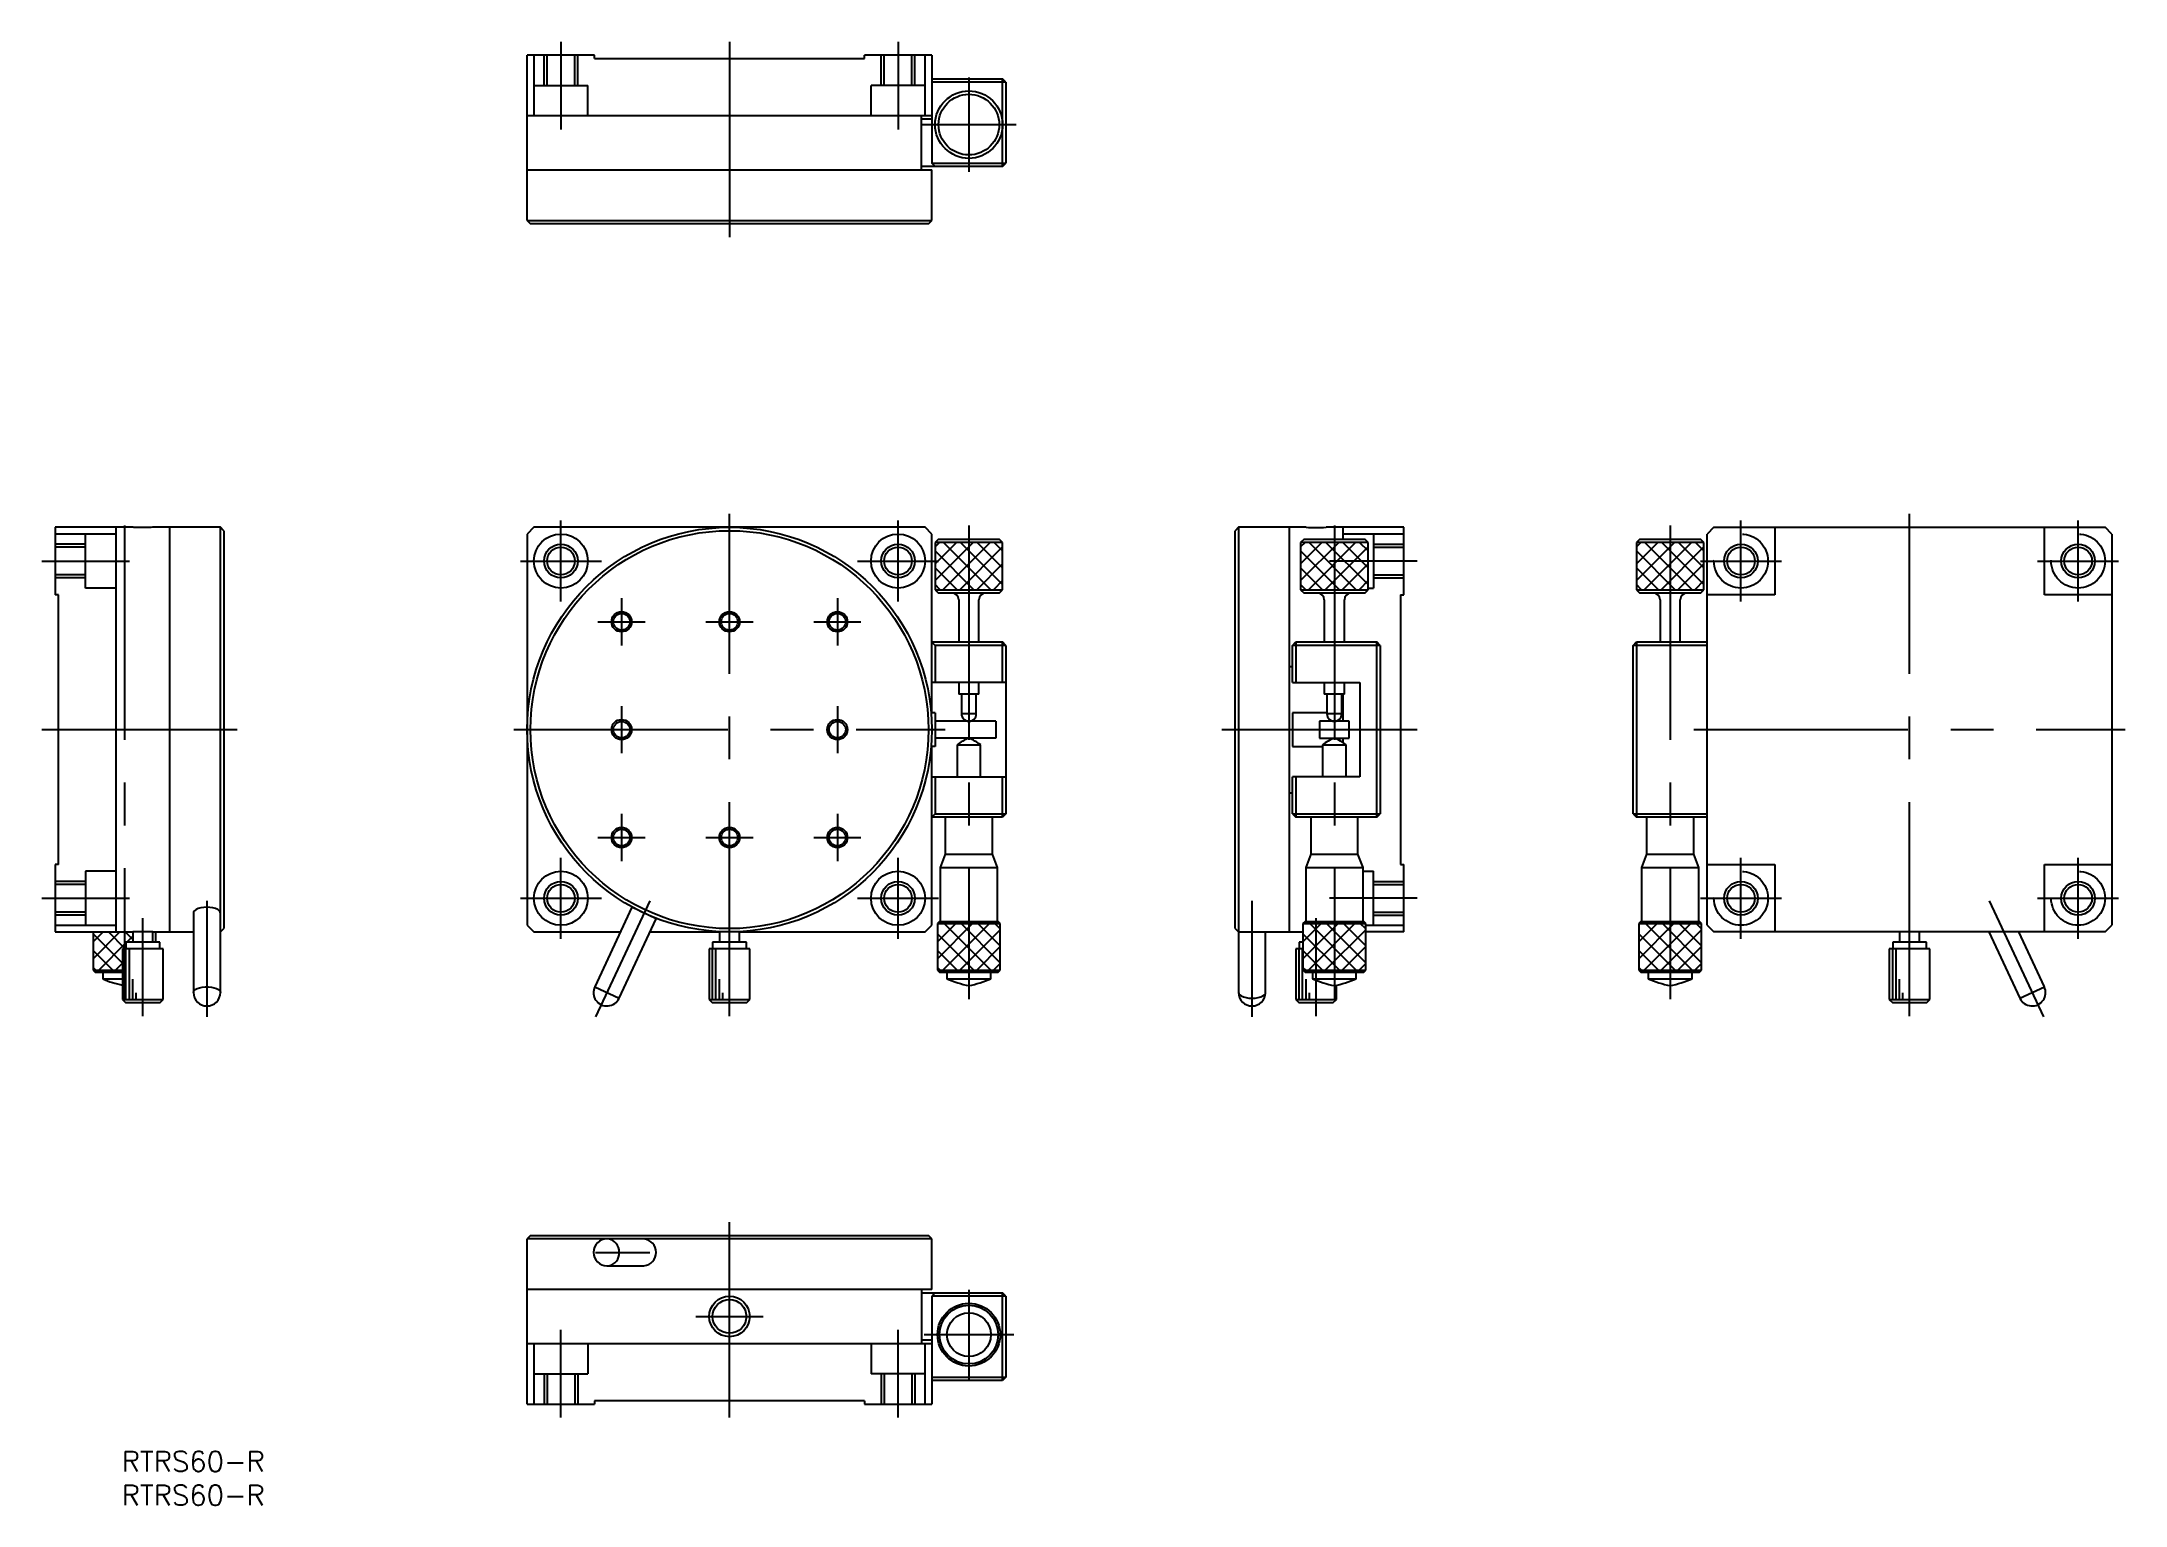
# Model space of a CAD drawing. Extents: x -102 to 207, y -115 to 102.
import ezdxf

# ---------------------------------------------------------------- set-up
doc = ezdxf.new("R2010")
doc.units = 0
doc.linetypes.add('CENTER', pattern=[50.8, 31.75, -6.35, 6.35, -6.35])
doc.linetypes.add('DASHED', pattern=[19.05, 12.7, -6.35])
doc.layers.get('0').update_dxf_attribs({"linetype": 'CONTINUOUS'})
doc.layers.add('CENTER', color=1, linetype='CENTER')
doc.styles.get("Standard").update_dxf_attribs({"font": 'txt.shx', "height": 3, "bigfont": 'bigfont.shx'})

msp = doc.modelspace()

# ---------------------------------------------------------------- linework, layer by layer
at = {"color": 7, "linetype": 'CONTINUOUS'}
for p, q in [((-30, 75.5), (-30, 100)), ((-20, 100), (-30, 100)), ((-29, 100), (-29, 91)), ((-20, 99.5), (-20, 100)), ((-20, 99.5), (20, 99.5)), ((30, 100), (20, 100)), ((20, 99.5), (20, 100)), ((29, 91), (29, 100)), ((30, 100), (30, 84)), ((30, 96.5), (40.5, 96.5)), ((41, 96), (30, 96)), ((40.5, 83.5), (40.5, 96.5)), ((41, 96), (40.5, 96.5)), ((41, 96), (41, 84)), ((30, 91), (-30, 91)), ((28.5, 83), (28.5, 91)), ((30, 90.5), (28.5, 90.5)), ((40.5, 83.5), (28.5, 83.5)), ((30.5, 83.5), (30, 84)), ((30, 84), (41, 84)), ((40.5, 83.5), (41, 84)), ((-30, 83), (30, 83)), ((30, 75.5), (30, 83)), ((-30, 75.5), (30, 75.5)), ((-30, 75.5), (-29.5, 75)), ((29.5, 75), (-29.5, 75)), ((29.5, 75), (30, 75.5)), ((-100, 30), (-100, 20)), ((-88.48, 30), (-100, 30)), ((-91, 29), (-100, 29)), ((-91, 30), (-91, -30)), ((-75.5, 30), (-85.5, 30)), ((-83, -30), (-83, 30)), ((-75.5, -38.97), (-75.5, 30)), ((-75, 29.5), (-75.5, 30)), ((-75, 29.5), (-75, -29.5)), ((-29, 30), (-30, 29)), ((-30, 29), (-30, -29)), ((29, 30), (-29, 30)), ((30, 29), (29, 30)), ((30, 2.5), (30, 29)), ((31, 28.25), (30.5, 27.75)), ((31, 28.25), (40, 28.25)), ((40.5, 27.75), (40, 28.25)), ((75.5, 30), (75, 29.5)), ((75, -29.5), (75, 29.5)), ((75.5, 30), (75.5, -38.97)), ((85.5, 30), (75.5, 30)), ((83, 30), (83, -30)), ((85.2, 28.25), (84.7, 27.75)), ((85.2, 28.25), (94.2, 28.25)), ((100, 30), (88.48, 30)), ((91, 28.25), (91, 30)), ((100, 29), (91, 29)), ((94.7, 27.75), (94.2, 28.25)), ((100, 20), (100, 30)), ((135, 28.25), (134.5, 27.75)), ((135, 28.25), (144, 28.25)), ((144.5, 27.75), (144, 28.25)), ((146, 30), (145, 29)), ((145, -29), (145, 29)), ((146, 30), (204, 30)), ((155, 30), (155, 20)), ((195, 20), (195, 30)), ((205, 29), (204, 30)), ((205, 29), (205, -29)), ((31.16, 27.75), (30.5, 27.09)), ((33.66, 27.75), (30.5, 24.59)), ((36.16, 27.75), (30.5, 22.09)), ((40.5, 27.75), (30.5, 27.75)), ((30.5, 27.75), (30.5, 20.75)), ((36.25, 20.75), (30.5, 26.5)), ((38.66, 27.75), (31.66, 20.75)), ((38.75, 20.75), (31.75, 27.75)), ((40.5, 27.09), (34.16, 20.75)), ((40.5, 21.5), (34.25, 27.75)), ((40.5, 24), (36.75, 27.75)), ((40.5, 26.5), (39.25, 27.75)), ((40.5, 20.75), (40.5, 27.75)), ((85.36, 27.75), (84.7, 27.09)), ((87.86, 27.75), (84.7, 24.59)), ((90.36, 27.75), (84.7, 22.09)), ((94.7, 27.75), (84.7, 27.75)), ((84.7, 27.75), (84.7, 20.75)), ((90.45, 20.75), (84.7, 26.5)), ((92.86, 27.75), (85.86, 20.75)), ((92.95, 20.75), (85.95, 27.75)), ((94.7, 27.09), (88.36, 20.75)), ((94.7, 21.5), (88.45, 27.75)), ((94.7, 24), (90.95, 27.75)), ((94.7, 26.5), (93.45, 27.75)), ((94.7, 20.75), (94.7, 27.75)), ((135.16, 27.75), (134.5, 27.09)), ((137.66, 27.75), (134.5, 24.59)), ((140.16, 27.75), (134.5, 22.09)), ((144.5, 27.75), (134.5, 27.75)), ((134.5, 27.75), (134.5, 20.75)), ((140.25, 20.75), (134.5, 26.5)), ((142.66, 27.75), (135.66, 20.75)), ((142.75, 20.75), (135.75, 27.75)), ((144.5, 27.09), (138.16, 20.75)), ((144.5, 21.5), (138.25, 27.75)), ((144.5, 24), (140.75, 27.75)), ((144.5, 26.5), (143.25, 27.75)), ((144.5, 20.75), (144.5, 27.75)), ((33.75, 20.75), (30.5, 24)), ((40.5, 24.59), (36.66, 20.75)), ((40.5, 22.09), (39.16, 20.75)), ((87.95, 20.75), (84.7, 24)), ((94.7, 24.59), (90.86, 20.75)), ((94.7, 22.09), (93.36, 20.75)), ((137.75, 20.75), (134.5, 24)), ((144.5, 24.59), (140.66, 20.75)), ((144.5, 22.09), (143.16, 20.75)), ((-99.5, 20), (-100, 20)), ((-99.5, -20), (-99.5, 20)), ((31.25, 20.75), (30.5, 21.5)), ((30.5, 20.75), (40.5, 20.75)), ((30.5, 20.75), (31, 20.25)), ((40, 20.25), (31, 20.25)), ((34, 19.25), (34, 13)), ((37, 13), (37, 19.25)), ((40, 20.25), (40.5, 20.75)), ((85.45, 20.75), (84.7, 21.5)), ((84.7, 20.75), (94.7, 20.75)), ((84.7, 20.75), (85.2, 20.25)), ((94.2, 20.25), (85.2, 20.25)), ((88.2, 19.25), (88.2, 13)), ((91.2, 13), (91.2, 19.25)), ((94.2, 20.25), (94.7, 20.75)), ((99.5, 20), (100, 20)), ((99.5, 20), (99.5, -20)), ((135.25, 20.75), (134.5, 21.5)), ((134.5, 20.75), (144.5, 20.75)), ((134.5, 20.75), (135, 20.25)), ((144, 20.25), (135, 20.25)), ((138, 19.25), (138, 13)), ((141, 13), (141, 19.25)), ((144, 20.25), (144.5, 20.75)), ((155, 20), (145, 20)), ((205, 20), (195, 20)), ((30, 13), (40.5, 13)), ((30.5, 12.5), (30, 13)), ((41, 12.5), (30.5, 12.5)), ((30.5, 12.5), (30.5, 7)), ((41, 12.5), (40.5, 13)), ((40.5, 7), (40.5, 13)), ((41, 12.5), (41, -12.5)), ((83.5, 12.5), (84, 13)), ((83.5, 7), (83.5, 12.5)), ((96.5, 12.5), (83.5, 12.5)), ((84, 13), (96, 13)), ((84, 13), (84, 7)), ((96.5, 12.5), (96, 13)), ((96, -13), (96, 13)), ((96.5, 12.5), (96.5, -12.5)), ((134, 12.5), (134.5, 13)), ((145, 12.5), (134, 12.5)), ((134, -12.5), (134, 12.5)), ((134.5, 13), (145, 13)), ((134.5, 13), (134.5, -13)), ((83, 9.37), (83.5, 9.37)), ((41, 7), (30, 7)), ((34, 7), (34, 5.25)), ((37, 5.25), (37, 7)), ((83.5, 7), (93.5, 7)), ((88.2, 7), (88.2, 5.25)), ((91.2, 5.25), (91.2, 7)), ((93.5, 7), (93.5, -7)), ((37, 5.25), (34, 5.25)), ((34.4, 5.25), (34.4, 2.35)), ((36.6, 2.35), (36.6, 5.25)), ((91.2, 5.25), (88.2, 5.25)), ((88.6, 5.25), (88.6, 2.35)), ((90.8, 2.35), (90.8, 5.25)), ((91, 1.25), (91, 5.25)), ((30.5, 2.5), (29.9, 2.5)), ((30.5, 2.5), (30.5, -2.5)), ((39.5, 1.25), (30.5, 1.25)), ((36.6, 2.35), (34.4, 2.35)), ((39.5, 1.25), (39.5, -1.25)), ((88.6, 2.5), (83.5, 2.5)), ((83.5, 2.5), (83.5, -2.5)), ((91.9, 1.25), (87.5, 1.25)), ((87.5, 1.25), (87.5, -1.25)), ((90.8, 2.35), (88.6, 2.35)), ((90.5, 1.25), (90.5, 1.6)), ((91.9, -1.25), (91.9, 1.25)), ((30.5, -2.5), (29.9, -2.5)), ((30, -29), (30, -2.5)), ((39.5, -1.25), (30.5, -1.25)), ((33.75, -2.25), (37.25, -2.25)), ((33.75, -2.25), (33.75, -7)), ((37.25, -7), (37.25, -2.25)), ((83.5, -2.5), (87.95, -2.5)), ((87.5, -1.25), (91.9, -1.25)), ((87.95, -2.25), (91.45, -2.25)), ((87.95, -2.25), (87.95, -7)), ((90.5, -1.63), (90.5, -1.25)), ((91, -1.93), (91, -1.25)), ((91.45, -7), (91.45, -2.25)), ((30, -7), (41, -7)), ((30.5, -7), (30.5, -12.5)), ((40.5, -13), (40.5, -7)), ((83.5, -12.5), (83.5, -7)), ((93.5, -7), (83.5, -7)), ((84, -7), (84, -13)), ((83, -9.37), (83.5, -9.37)), ((30.5, -12.5), (30, -13)), ((40.5, -13), (30, -13)), ((30.5, -12.5), (41, -12.5)), ((32, -13), (32, -18.45)), ((39, -18.45), (39, -13)), ((41, -12.5), (40.5, -13)), ((83.5, -12.5), (84, -13)), ((83.5, -12.5), (96.5, -12.5)), ((96, -13), (84, -13)), ((86.2, -13), (86.2, -18.45)), ((93.2, -18.45), (93.2, -13)), ((96, -13), (96.5, -12.5)), ((134, -12.5), (134.5, -13)), ((134, -12.5), (145, -12.5)), ((145, -13), (134.5, -13)), ((136, -13), (136, -18.45)), ((143, -18.45), (143, -13)), ((32, -18.45), (31.25, -20.45)), ((32, -18.45), (39, -18.45)), ((39.75, -20.45), (39, -18.45)), ((86.2, -18.45), (85.45, -20.45)), ((86.2, -18.45), (93.2, -18.45)), ((93.95, -20.45), (93.2, -18.45)), ((136, -18.45), (135.25, -20.45)), ((136, -18.45), (143, -18.45)), ((143.75, -20.45), (143, -18.45)), ((-100, -20), (-100, -30)), ((-99.5, -20), (-100, -20)), ((31.25, -20.45), (39.75, -20.45)), ((31.25, -20.45), (31.25, -28.45)), ((39.75, -28.45), (39.75, -20.45)), ((85.45, -20.45), (93.95, -20.45)), ((85.45, -20.45), (85.45, -28.45)), ((93.95, -28.45), (93.95, -20.45)), ((99.5, -20), (100, -20)), ((100, -30), (100, -20)), ((135.25, -20.45), (143.75, -20.45)), ((135.25, -20.45), (135.25, -28.45)), ((143.75, -28.45), (143.75, -20.45)), ((145, -20), (155, -20)), ((155, -20), (155, -30)), ((195, -20), (205, -20)), ((195, -30), (195, -20)), ((-79.5, -27.19), (-79.5, -38.97)), ((-14.49, -26.34), (-19.99, -38.13)), ((-10.87, -28.03), (-14.49, -26.34)), ((-100, -29), (-91, -29)), ((-100, -30), (-88.5, -30)), ((-92.89, -30), (-94.35, -31.46)), ((-90.39, -30), (-94.35, -33.96)), ((-94.35, -30), (-94.35, -35.65)), ((-90, -34.6), (-94.35, -30.25)), ((-89.6, -32.5), (-92.1, -30)), ((-88.5, -31.1), (-89.6, -30)), ((-88.5, -30.61), (-89.39, -31.5)), ((-88.5, -30), (-88.5, -31.5)), ((-85.39, -30), (-85.5, -30.11)), ((-85.5, -30), (-79.5, -30)), ((-85.5, -31.5), (-85.5, -30)), ((-85.05, -31.5), (-85.05, -30)), ((-75.5, -30), (-75, -29.5)), ((-30, -29), (-29, -30)), ((-29, -30), (-16.2, -30)), ((-16.36, -39.82), (-10.87, -28.03)), ((-11.78, -30), (-1.5, -30)), ((-1.5, -29.96), (-1.5, -31.5)), ((1.5, -31.5), (1.5, -29.96)), ((1.5, -30), (29, -30)), ((29, -30), (30, -29)), ((31.15, -28.45), (30.85, -28.75)), ((33.56, -28.75), (30.85, -31.46)), ((36.06, -28.75), (30.85, -33.96)), ((30.85, -28.75), (40.15, -28.75)), ((30.85, -28.75), (30.85, -35.65)), ((36.25, -35.65), (30.85, -30.25)), ((31.15, -28.45), (39.85, -28.45)), ((38.56, -28.75), (31.66, -35.65)), ((38.75, -35.65), (31.85, -28.75)), ((40.15, -29.66), (34.16, -35.65)), ((40.15, -34.55), (34.35, -28.75)), ((40.15, -32.05), (36.85, -28.75)), ((40.15, -29.55), (39.35, -28.75)), ((40.15, -28.75), (39.85, -28.45)), ((40.15, -35.65), (40.15, -28.75)), ((75, -29.5), (75.5, -30)), ((75.5, -30), (85.05, -30)), ((79.5, -38.97), (79.5, -30)), ((85.35, -28.45), (85.05, -28.75)), ((87.76, -28.75), (85.05, -31.46)), ((90.26, -28.75), (85.05, -33.96)), ((85.05, -28.75), (94.35, -28.75)), ((85.05, -28.75), (85.05, -35.65)), ((90.45, -35.65), (85.05, -30.25)), ((85.35, -28.45), (94.05, -28.45)), ((92.76, -28.75), (85.86, -35.65)), ((92.95, -35.65), (86.05, -28.75)), ((94.35, -29.66), (88.36, -35.65)), ((94.35, -34.55), (88.55, -28.75)), ((94.35, -32.05), (91.05, -28.75)), ((94.35, -29.55), (93.55, -28.75)), ((94.35, -28.75), (94.05, -28.45)), ((94.35, -35.65), (94.35, -28.75)), ((94.35, -29), (100, -29)), ((100, -30), (94.35, -30)), ((135.15, -28.45), (134.85, -28.75)), ((137.56, -28.75), (134.85, -31.46)), ((140.06, -28.75), (134.85, -33.96)), ((134.85, -28.75), (144.15, -28.75)), ((134.85, -28.75), (134.85, -35.65)), ((140.25, -35.65), (134.85, -30.25)), ((135.15, -28.45), (143.85, -28.45)), ((142.56, -28.75), (135.66, -35.65)), ((142.75, -35.65), (135.85, -28.75)), ((144.15, -29.66), (138.16, -35.65)), ((144.15, -34.55), (138.35, -28.75)), ((144.15, -32.05), (140.85, -28.75)), ((144.15, -29.55), (143.35, -28.75)), ((144.15, -28.75), (143.85, -28.45)), ((144.15, -35.65), (144.15, -28.75)), ((145, -29), (146, -30)), ((204, -30), (146, -30)), ((173.5, -30), (173.5, -31.5)), ((176.5, -31.5), (176.5, -30)), ((186.78, -30), (191.36, -39.82)), ((194.99, -38.13), (191.2, -30)), ((204, -30), (205, -29)), ((-91.45, -35.65), (-94.35, -32.75)), ((-89.5, -31.61), (-93.54, -35.65)), ((-84, -32.5), (-90, -32.5)), ((-90, -32.5), (-90, -40)), ((-84.5, -31.5), (-89.5, -31.5)), ((-89.5, -31.5), (-89.5, -32.5)), ((-89.5, -40), (-89.5, -32.5)), ((-89, -40), (-89, -32.5)), ((-84.5, -32.5), (-84.5, -31.5)), ((-84, -40), (-84, -32.5)), ((3, -32.5), (-3, -32.5)), ((-3, -32.5), (-3, -40)), ((2.5, -31.5), (-2.5, -31.5)), ((-2.5, -31.5), (-2.5, -32.5)), ((-2.5, -40), (-2.5, -32.5)), ((-2, -40), (-2, -32.5)), ((2.5, -32.5), (2.5, -31.5)), ((3, -40), (3, -32.5)), ((33.75, -35.65), (30.85, -32.75)), ((40.15, -32.16), (36.66, -35.65)), ((85.05, -32.5), (84, -32.5)), ((84, -32.5), (84, -40)), ((85.05, -31.5), (84.5, -31.5)), ((84.5, -31.5), (84.5, -32.5)), ((84.5, -40), (84.5, -32.5)), ((85, -40), (85, -32.5)), ((87.95, -35.65), (85.05, -32.75)), ((94.35, -32.16), (90.86, -35.65)), ((137.75, -35.65), (134.85, -32.75)), ((144.15, -32.16), (140.66, -35.65)), ((178, -32.5), (172, -32.5)), ((172, -32.5), (172, -40)), ((177.5, -31.5), (172.5, -31.5)), ((172.5, -31.5), (172.5, -32.5)), ((172.5, -40), (172.5, -32.5)), ((173, -40), (173, -32.5)), ((177.5, -32.5), (177.5, -31.5)), ((178, -40), (178, -32.5)), ((-93.95, -35.65), (-94.35, -35.25)), ((-94.35, -35.65), (-90, -35.65)), ((-94.35, -35.65), (-94.05, -35.95)), ((-94.05, -35.95), (-90, -35.95)), ((-92.95, -35.95), (-92.95, -36.95)), ((-92.95, -36.95), (-90, -36.95)), ((-90, -34.61), (-91.04, -35.65)), ((-88.5, -40), (-88.5, -37)), ((-1.5, -40), (-1.5, -37)), ((31.25, -35.65), (30.85, -35.25)), ((30.85, -35.65), (40.15, -35.65)), ((30.85, -35.65), (31.15, -35.95)), ((31.15, -35.95), (39.85, -35.95)), ((32.25, -35.95), (32.25, -36.95)), ((32.25, -36.95), (38.76, -36.95)), ((38.76, -36.95), (38.76, -35.95)), ((40.15, -34.66), (39.16, -35.65)), ((39.85, -35.95), (40.15, -35.65)), ((85.45, -35.65), (85.05, -35.25)), ((85.05, -35.65), (94.35, -35.65)), ((85.05, -35.65), (85.35, -35.95)), ((85.35, -35.95), (94.05, -35.95)), ((85.5, -40), (85.5, -37)), ((86.44, -35.95), (86.44, -36.95)), ((86.44, -36.95), (92.95, -36.95)), ((92.95, -36.95), (92.95, -35.95)), ((94.35, -34.66), (93.36, -35.65)), ((94.05, -35.95), (94.35, -35.65)), ((135.25, -35.65), (134.85, -35.25)), ((134.85, -35.65), (144.15, -35.65)), ((134.85, -35.65), (135.15, -35.95)), ((135.15, -35.95), (143.85, -35.95)), ((136.24, -35.95), (136.24, -36.95)), ((136.24, -36.95), (142.75, -36.95)), ((142.75, -36.95), (142.75, -35.95)), ((144.15, -34.66), (143.16, -35.65)), ((143.85, -35.95), (144.15, -35.65)), ((173.5, -40), (173.5, -37)), ((-90, -40), (-84, -40)), ((-90, -40), (-89.5, -40.5)), ((-88, -40), (-88, -39)), ((-84.5, -40.5), (-84, -40)), ((-19.99, -38.13), (-16.36, -39.82)), ((-3, -40), (3, -40)), ((-3, -40), (-2.5, -40.5)), ((-1, -40), (-1, -39)), ((2.5, -40.5), (3, -40)), ((84, -40), (90, -40)), ((84, -40), (84.5, -40.5)), ((86, -40), (86, -39)), ((89.5, -40.5), (90, -40)), ((90, -40), (90, -37.89)), ((172, -40), (178, -40)), ((172, -40), (172.5, -40.5)), ((174, -40), (174, -39)), ((177.5, -40.5), (178, -40)), ((191.36, -39.82), (194.99, -38.13)), ((-84.5, -40.5), (-89.5, -40.5)), ((2.5, -40.5), (-2.5, -40.5)), ((89.5, -40.5), (84.5, -40.5)), ((177.5, -40.5), (172.5, -40.5)), ((-29.5, -75), (-30, -75.5)), ((-30, -100), (-30, -75.5)), ((30, -75.5), (-30, -75.5)), ((-29.5, -75), (29.5, -75)), ((30, -75.5), (29.5, -75)), ((30, -83), (30, -75.5)), ((-18.17, -79.5), (-12.68, -79.5)), ((30, -83), (-30, -83)), ((28.5, -83), (28.5, -91)), ((28.5, -83.5), (40.5, -83.5)), ((30.5, -83.5), (30, -84)), ((41, -84), (30, -84)), ((30, -84), (30, -100)), ((41, -84), (40.5, -83.5)), ((40.5, -96.5), (40.5, -83.5)), ((41, -84), (41, -96)), ((-30, -91), (30, -91)), ((-29, -91), (-29, -100)), ((30, -90.5), (28.5, -90.5)), ((29, -100), (29, -91)), ((30, -96), (41, -96)), ((40.5, -96.5), (30, -96.5)), ((41, -96), (40.5, -96.5)), ((-30, -100), (-20, -100)), ((-20, -99.5), (-20, -100)), ((20, -99.5), (-20, -99.5)), ((20, -99.5), (20, -100)), ((20, -100), (30, -100))]:
    msp.add_line(p, q, dxfattribs=at)
at = {"color": 3, "linetype": 'DASHED'}
for p, q in [((-27.5, 95.5), (-27.5, 100)), ((-27.05, 95.5), (-27.05, 100)), ((-22.95, 95.5), (-22.95, 100)), ((-22.5, 95.5), (-22.5, 100)), ((22.5, 95.5), (22.5, 100)), ((22.95, 95.5), (22.95, 100)), ((27.05, 95.5), (27.05, 100)), ((27.5, 95.5), (27.5, 100)), ((-29, 95.5), (-21, 95.5)), ((-21, 91), (-21, 95.5)), ((21, 91), (21, 95.5)), ((29, 95.5), (21, 95.5)), ((-95.5, 21), (-95.5, 29)), ((95.5, 29), (95.5, 21)), ((-95.5, 27.5), (-100, 27.5)), ((-95.5, 27.05), (-100, 27.05)), ((95.5, 27.5), (100, 27.5)), ((95.5, 27.05), (100, 27.05)), ((-95.5, 22.95), (-100, 22.95)), ((-95.5, 22.5), (-100, 22.5)), ((95.5, 22.95), (100, 22.95)), ((95.5, 22.5), (100, 22.5)), ((-91, 21), (-95.5, 21)), ((94.7, 21), (95.5, 21)), ((-95.5, -21), (-95.5, -29)), ((-91, -21), (-95.5, -21)), ((93.95, -21), (95.5, -21)), ((95.5, -29), (95.5, -21)), ((-95.5, -22.5), (-100, -22.5)), ((-95.5, -22.95), (-100, -22.95)), ((95.5, -22.5), (100, -22.5)), ((95.5, -22.95), (100, -22.95)), ((-95.5, -27.05), (-100, -27.05)), ((-95.5, -27.5), (-100, -27.5)), ((95.5, -27.05), (100, -27.05)), ((95.5, -27.5), (100, -27.5)), ((-21, -91), (-21, -95.5)), ((21, -91), (21, -95.5)), ((-29, -95.5), (-21, -95.5)), ((-27.5, -95.5), (-27.5, -100)), ((-27.05, -95.5), (-27.05, -100)), ((-22.95, -95.5), (-22.95, -100)), ((-22.5, -95.5), (-22.5, -100)), ((29, -95.5), (21, -95.5)), ((22.5, -95.5), (22.5, -100)), ((22.93, -95.5), (22.93, -100)), ((27.05, -95.5), (27.05, -100)), ((27.5, -95.5), (27.5, -100))]:
    msp.add_line(p, q, dxfattribs=at)
at = {"color": 7, "linetype": 'CONTINUOUS', "flags": 128}
for points in [[(-85.5, 30), (-85.58, 30), (-85.83, 29.99), (-86.2, 29.97), (-86.67, 29.96), (-87.17, 29.96), (-87.66, 29.97), (-88.06, 29.98), (-88.35, 29.99), (-88.49, 30), (-88.48, 30)], [(-77.5, -26.34), (-77.96, -26.37), (-78.4, -26.43), (-78.79, -26.54), (-79.1, -26.68), (-79.34, -26.85), (-79.47, -27.04), (-79.5, -27.19)], [(-75.5, -27.19), (-75.53, -27.04), (-75.66, -26.85), (-75.9, -26.68), (-76.21, -26.54), (-76.6, -26.43), (-77.04, -26.37), (-77.5, -26.34)], [(-79.5, -38.97), (-79.5, -38.92), (-79.42, -38.73), (-79.23, -38.55), (-78.95, -38.39), (-78.6, -38.27), (-78.18, -38.18), (-77.73, -38.13), (-77.27, -38.13), (-76.82, -38.18), (-76.4, -38.27), (-76.05, -38.39), (-75.77, -38.55), (-75.58, -38.73), (-75.5, -38.92), (-75.5, -38.97)], [(75.5, -38.97), (75.53, -39.12), (75.66, -39.31), (75.9, -39.48), (76.21, -39.62), (76.6, -39.73), (77.04, -39.79), (77.5, -39.82)], [(77.5, -39.82), (77.96, -39.79), (78.4, -39.73), (78.79, -39.62), (79.1, -39.48), (79.34, -39.31), (79.47, -39.12), (79.5, -38.97)]]:
    msp.add_lwpolyline(points, dxfattribs=at)
at = {"color": 7, "linetype": 'CONTINUOUS'}
for centre, radius in [((35.5, 89.7), 5), ((35.5, 89.7), 4.5), ((0, 0), 30), ((0, 0), 29.5), ((-25, 25), 4), ((25, 25), 4), ((-25, 25), 2.05), ((25, 25), 2.05), ((150, 25), 2.05), ((200, 25), 2.05), ((-16, 16), 1.23), ((0, 16), 1.23), ((16, 16), 1.23), ((-16, 0), 1.23), ((16, 0), 1.23), ((-16, -16), 1.23), ((0, -16), 1.23), ((16, -16), 1.23), ((-25, -25), 4), ((25, -25), 4), ((-25, -25), 2.05), ((25, -25), 2.05), ((150, -25), 2.05), ((200, -25), 2.05), ((0, -87), 3), ((0, -87), 2.5), ((35.5, -89.7), 4.65), ((35.5, -89.7), 4.35), ((35.5, -89.7), 3.25)]:
    msp.add_circle(centre, radius, dxfattribs=at)
at = {"color": 3, "linetype": 'DASHED'}
for centre in [(150, 25), (200, 25), (150, -25), (200, -25)]:
    msp.add_circle(centre, 4, dxfattribs=at)
at = {"color": 3, "linetype": 'CONTINUOUS'}
for centre, radius in [((-25, 25), 2.5), ((25, 25), 2.5), ((150, 25), 2.5), ((200, 25), 2.5), ((-16, 16), 1.5), ((0, 16), 1.5), ((16, 16), 1.5), ((-16, 0), 1.5), ((16, 0), 1.5), ((-16, -16), 1.5), ((0, -16), 1.5), ((16, -16), 1.5), ((-25, -25), 2.5), ((25, -25), 2.5), ((150, -25), 2.5), ((200, -25), 2.5)]:
    msp.add_circle(centre, radius, dxfattribs=at)
at = {"color": 7, "linetype": 'CONTINUOUS'}
for centre, radius, start, end in [((87, 59.96), 30, 267.1343, 272.8308), ((33, 19.25), 1, 0, 90), ((38, 19.25), 1, 90, 180), ((87.2, 19.25), 1, 0, 90), ((92.2, 19.25), 1, 90, 180), ((137, 19.25), 1, 0, 90), ((142, 19.25), 1, 90, 180), ((35.5, 2.35), 1.1, 180, 0), ((89.7, 2.35), 1.1, 180, 0), ((38.56, -8.64), 8, 112.5079, 126.9818), ((32.44, -8.64), 8, 53.0182, 67.4921), ((92.76, -8.64), 8, 112.5079, 126.9818), ((86.64, -8.64), 8, 53.0182, 67.4921), ((-87, -59.96), 30, 87.1343, 92.8308), ((-86.95, -23.2), 15, 246.4046, 258.2714), ((38.25, -23.2), 15, 246.4046, 259.4394), ((32.75, -23.2), 15, 280.5606, 293.5954), ((92.45, -23.2), 15, 246.4046, 259.4394), ((86.95, -23.2), 15, 280.5606, 293.5954), ((142.25, -23.2), 15, 246.4046, 259.4394), ((136.75, -23.2), 15, 280.5606, 293.5954), ((-77.5, -38.97), 2, 180, 0), ((-18.17, -38.97), 2, 155, 335), ((77.5, -38.97), 2, 180, 0), ((193.17, -38.97), 2, 205, 25), ((-18.17, -77.5), 2, 90, 270), ((-18.3, -77.42), 1.94, 357.5808, 80.6812), ((-12.9, -77.5), 2.01, 276.2977, 83.7023), ((-18.25, -77.63), 1.9, 279.2463, 3.91)]:
    msp.add_arc(centre, radius, start, end, dxfattribs=at)
at = {"layer": 'CENTER', "color": 1, "linetype": 'CENTER'}
for p, q in [((-25, 102), (-25, 89)), ((0, 102), (0, 73)), ((25, 102), (25, 89)), ((35.5, 96.7), (35.5, 82.7)), ((28.5, 89.7), (42.5, 89.7)), ((-25, 19), (-25, 31)), ((0, -42.5), (0, 32)), ((25, 19), (25, 31)), ((150, 19), (150, 31)), ((175, -42.5), (175, 32)), ((200, 19), (200, 31)), ((-89.7, 30.25), (-89.7, -39.95)), ((35.5, 30.25), (35.5, -39.95)), ((89.7, 30.25), (89.7, -39.95)), ((139.5, 30.25), (139.5, -39.95)), ((-102, 25), (-89, 25)), ((-31, 25), (-19, 25)), ((19, 25), (31, 25)), ((102, 25), (89, 25)), ((144, 25), (156, 25)), ((194, 25), (206, 25)), ((-16, 19.5), (-16, 12.5)), ((16, 19.5), (16, 12.5)), ((-19.5, 16), (-12.5, 16)), ((-3.5, 16), (3.5, 16)), ((12.5, 16), (19.5, 16)), ((-16, 3.5), (-16, -3.5)), ((16, 3.5), (16, -3.5)), ((-102, 0), (-73, 0)), ((-32, 0), (32, 0)), ((73, 0), (102, 0)), ((143, 0), (207, 0)), ((-16, -12.5), (-16, -19.5)), ((16, -12.5), (16, -19.5)), ((-19.5, -16), (-12.5, -16)), ((-3.5, -16), (3.5, -16)), ((12.5, -16), (19.5, -16)), ((-25, -31), (-25, -19)), ((25, -31), (25, -19)), ((150, -31), (150, -19)), ((200, -31), (200, -19)), ((-102, -25), (-89, -25)), ((-77.5, -25.38), (-77.5, -42.6)), ((-31, -25), (-19, -25)), ((-11.83, -25.38), (-19.86, -42.6)), ((19, -25), (31, -25)), ((77.5, -42.6), (77.5, -25.38)), ((102, -25), (89, -25)), ((144, -25), (156, -25)), ((186.83, -25.38), (194.86, -42.6)), ((194, -25), (206, -25)), ((-87, -42.5), (-87, -27.96)), ((87, -42.5), (87, -27.96)), ((0, -102), (0, -73)), ((-19.86, -77.5), (-11.83, -77.5)), ((35.5, -83.05), (35.5, -96.35)), ((-25, -102), (-25, -89)), ((-5, -87), (5, -87)), ((25, -102), (25, -89)), ((28.85, -89.7), (42.15, -89.7))]:
    msp.add_line(p, q, dxfattribs=at)

# ---------------------------------------------------------------- texts
at = {"color": 7, "linetype": 'CONTINUOUS'}
for p in [(-90.14, -110), (-90.14, -115)]:
    msp.add_text('RTRS60-R', height=3, dxfattribs=at).set_placement(p)

doc.saveas('drawing.dxf')
